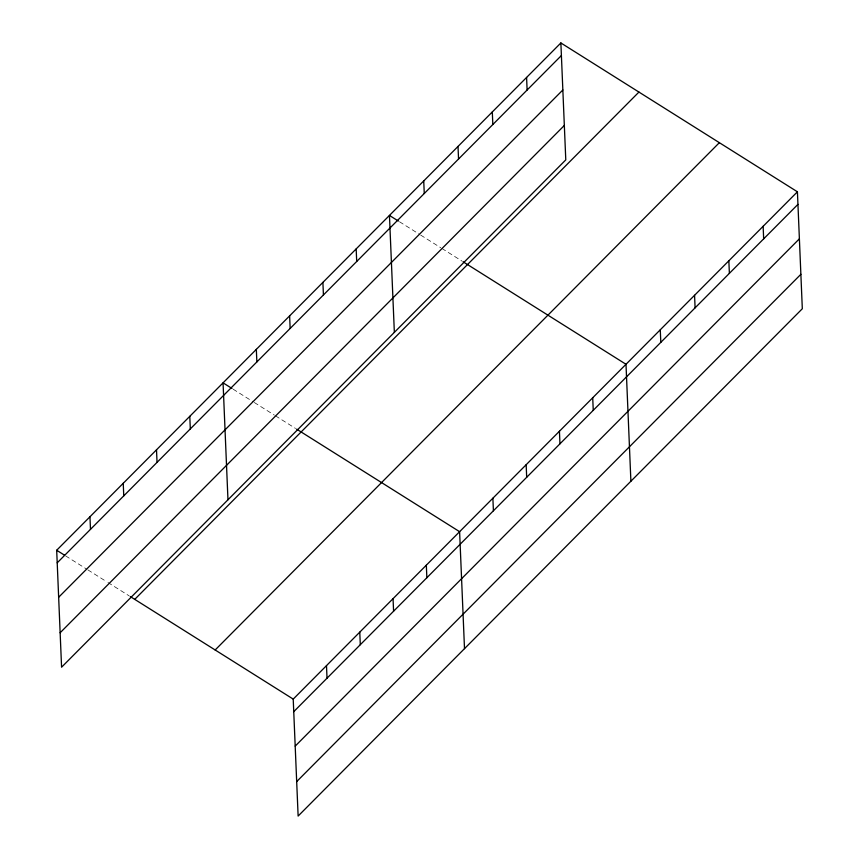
<?xml version="1.0" encoding="UTF-8"?>
<svg xmlns="http://www.w3.org/2000/svg" width="859" height="859" viewBox="0 0 859 859"><rect width="100%" height="100%" fill="white"/><g stroke="black" fill="none" stroke-linecap="round" stroke-linejoin="round"><path stroke-width="0.64" stroke-dasharray="4.29 3.22" d="M399.489 221.751L419.557 234.378M420.674 235.087L440.742 247.714M441.859 248.412L461.938 261.05M233.1 389.159L253.169 401.787M254.285 402.495L274.365 415.122M275.471 415.82L295.55 428.458M65.595 555.87L86.791 569.206M87.897 569.904L106.86 581.833M107.976 582.531L129.161 595.867"/><path stroke-width="1.29" d="M560.873 42.95L565.78 159.892L61.58 667.196L56.683 550.254L560.873 42.95L797.42 191.804L802.317 308.746L298.127 816.05L293.22 699.108L797.42 191.804M57.209 562.828L561.399 55.524M58.648 597.273L562.849 89.97M60.141 632.761L564.331 125.457M134.734 599.378L638.935 92.074M215.158 649.984L719.359 142.68M293.746 711.671L797.947 204.367M295.195 746.117L799.396 238.813M296.677 781.604L800.878 274.3M398.372 221.042L389.449 215.437L394.356 332.379M463.044 261.748L625.996 364.28L630.893 481.233M231.984 388.461L223.061 382.846L227.968 499.788M296.666 429.156L459.608 531.689L464.504 648.642M56.683 550.254L64.479 555.161M130.278 596.565L293.22 699.108M763.136 226.293L763.662 238.866M728.851 260.792L729.377 273.366M694.566 295.292L695.092 307.866M660.281 329.792L660.807 342.354M592.721 397.76L593.247 410.334M559.434 431.25L559.961 443.824M526.588 77.45L527.115 90.023M526.159 464.73L526.685 477.303M492.304 111.938L492.83 124.512M492.883 498.209L493.41 510.783M458.019 146.438L458.545 159.012M423.734 180.938L424.26 193.511M426.332 565.179L426.859 577.753M393.057 598.659L393.583 611.232M356.174 248.917L356.7 261.49M359.771 632.138L360.308 644.712M322.898 282.396L323.424 294.97M326.495 665.618L327.021 678.191M289.623 315.876L290.149 328.449M256.336 349.366L256.862 361.929M189.785 416.325L190.311 428.899M156.51 449.805L157.036 462.378M123.234 483.295L123.76 495.858M89.959 516.774L90.485 529.348"/></g></svg>
